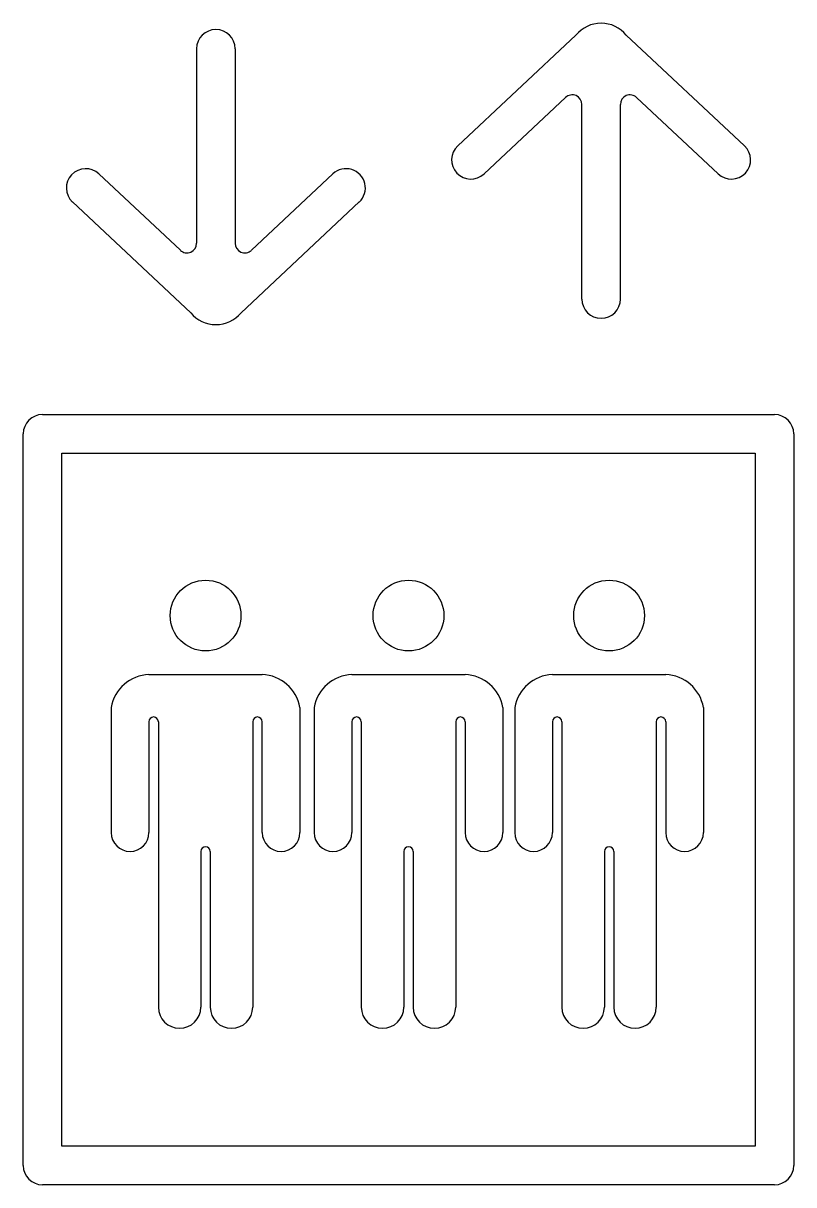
# Model space of a CAD drawing. Extents: x 0 to 32, y 0 to 48.3.
import ezdxf

# ---------------------------------------------------------------- set-up
doc = ezdxf.new("R2010")
doc.units = 0
doc.header["$LTSCALE"] = 50
doc.header["$MEASUREMENT"] = 0
doc.layers.get('0').update_dxf_attribs({"linetype": 'CONTINUOUS'})

msp = doc.modelspace()

# ---------------------------------------------------------------- linework, layer by layer
at = {"color": 0, "linetype": 'ByBlock'}
for p, q in [((22.954, 47.769), (18.045, 43.167)), ((25.046, 47.769), (29.955, 43.167)), ((7.2, 47.2), (7.2, 39.116)), ((8.8, 47.2), (8.8, 39.116)), ((22.526, 45.175), (19.139, 42)), ((23.2, 36.8), (23.2, 44.884)), ((24.8, 36.8), (24.8, 44.884)), ((25.474, 45.175), (28.861, 42)), ((6.526, 38.825), (3.139, 42)), ((9.474, 38.825), (12.861, 42)), ((6.954, 36.231), (2.045, 40.833)), ((9.046, 36.231), (13.955, 40.833)), ((0.8, 32), (31.2, 32)), ((0, 0.8), (0, 31.2)), ((32, 31.2), (32, 0.8)), ((1.6, 1.6), (1.6, 30.4)), ((1.6, 30.4), (30.4, 30.4)), ((30.4, 30.4), (30.4, 1.6)), ((5.22, 21.2), (9.924, 21.2)), ((13.648, 21.2), (18.352, 21.2)), ((21.978, 21.2), (26.682, 21.2)), ((3.652, 19.831), (3.652, 14.634)), ((11.492, 19.831), (11.492, 14.634)), ((12.08, 19.831), (12.08, 14.634)), ((19.92, 19.831), (19.92, 14.634)), ((20.41, 19.831), (20.41, 14.634)), ((28.25, 19.831), (28.25, 14.634)), ((5.22, 19.24), (5.22, 14.634)), ((5.612, 19.24), (5.612, 7.382)), ((9.532, 19.24), (9.532, 7.382)), ((9.924, 14.634), (9.924, 19.24)), ((13.648, 19.24), (13.648, 14.634)), ((14.04, 19.24), (14.04, 7.382)), ((17.96, 19.24), (17.96, 7.382)), ((18.352, 19.24), (18.352, 14.634)), ((21.978, 19.24), (21.978, 14.634)), ((22.37, 19.24), (22.37, 7.382)), ((26.29, 19.24), (26.29, 7.382)), ((26.682, 19.24), (26.682, 14.634)), ((7.376, 13.85), (7.376, 7.382)), ((7.768, 13.85), (7.768, 7.382)), ((15.804, 13.85), (15.804, 7.382)), ((16.196, 13.85), (16.196, 7.382)), ((24.134, 13.85), (24.134, 7.382)), ((24.526, 13.85), (24.526, 7.382)), ((30.4, 1.6), (1.6, 1.6)), ((31.2, 0), (0.8, 0))]:
    msp.add_line(p, q, dxfattribs=at)
for centre in [(7.572, 23.65), (16, 23.65), (24.33, 23.65)]:
    msp.add_circle(centre, 1.47, dxfattribs=at)
for centre, radius, start, end in [((24, 46.9), 1.36, 39.7226, 140.2774), ((8, 47.2), 0.8, 0, 180), ((22.8, 44.884), 0.4, 0, 133.1524), ((25.2, 44.884), 0.4, 46.8476, 180), ((18.592, 42.584), 0.8, 133.1524, 313.1524), ((29.408, 42.584), 0.8, 226.8476, 46.8476), ((2.592, 41.416), 0.8, 46.8476, 226.8476), ((13.408, 41.416), 0.8, 313.1524, 133.1524), ((6.8, 39.116), 0.4, 226.8476, 0), ((9.2, 39.116), 0.4, 180, 313.1524), ((24, 36.8), 0.8, 180, 0), ((8, 37.1), 1.36, 219.7226, 320.2774), ((0.8, 31.2), 0.8, 90, 180), ((31.2, 31.2), 0.8, 0, 90), ((5.292, 19.536), 1.666, 92.4624, 169.782), ((9.852, 19.536), 1.666, 10.218, 87.5376), ((13.72, 19.536), 1.666, 92.4624, 169.782), ((18.28, 19.536), 1.666, 10.218, 87.5376), ((22.05, 19.536), 1.666, 92.4624, 169.782), ((26.61, 19.536), 1.666, 10.218, 87.5376), ((5.416, 19.24), 0.196, 0, 180), ((9.728, 19.24), 0.196, 0, 180), ((13.844, 19.24), 0.196, 0, 180), ((18.156, 19.24), 0.196, 0, 180), ((22.174, 19.24), 0.196, 0, 180), ((26.486, 19.24), 0.196, 0, 180), ((4.436, 14.634), 0.784, 180, 0), ((10.708, 14.634), 0.784, 180, 0), ((12.864, 14.634), 0.784, 180, 0), ((19.136, 14.634), 0.784, 180, 0), ((21.194, 14.634), 0.784, 180, 0), ((27.466, 14.634), 0.784, 180, 0), ((7.572, 13.85), 0.196, 0, 180), ((16, 13.85), 0.196, 0, 180), ((24.33, 13.85), 0.196, 0, 180), ((6.494, 7.382), 0.882, 180, 0), ((8.65, 7.382), 0.882, 180, 0), ((14.922, 7.382), 0.882, 180, 0), ((17.078, 7.382), 0.882, 180, 0), ((23.252, 7.382), 0.882, 180, 0), ((25.408, 7.382), 0.882, 180, 0), ((0.8, 0.8), 0.8, 180, 270), ((31.2, 0.8), 0.8, 270, 0)]:
    msp.add_arc(centre, radius, start, end, dxfattribs=at)

doc.saveas('drawing.dxf')
